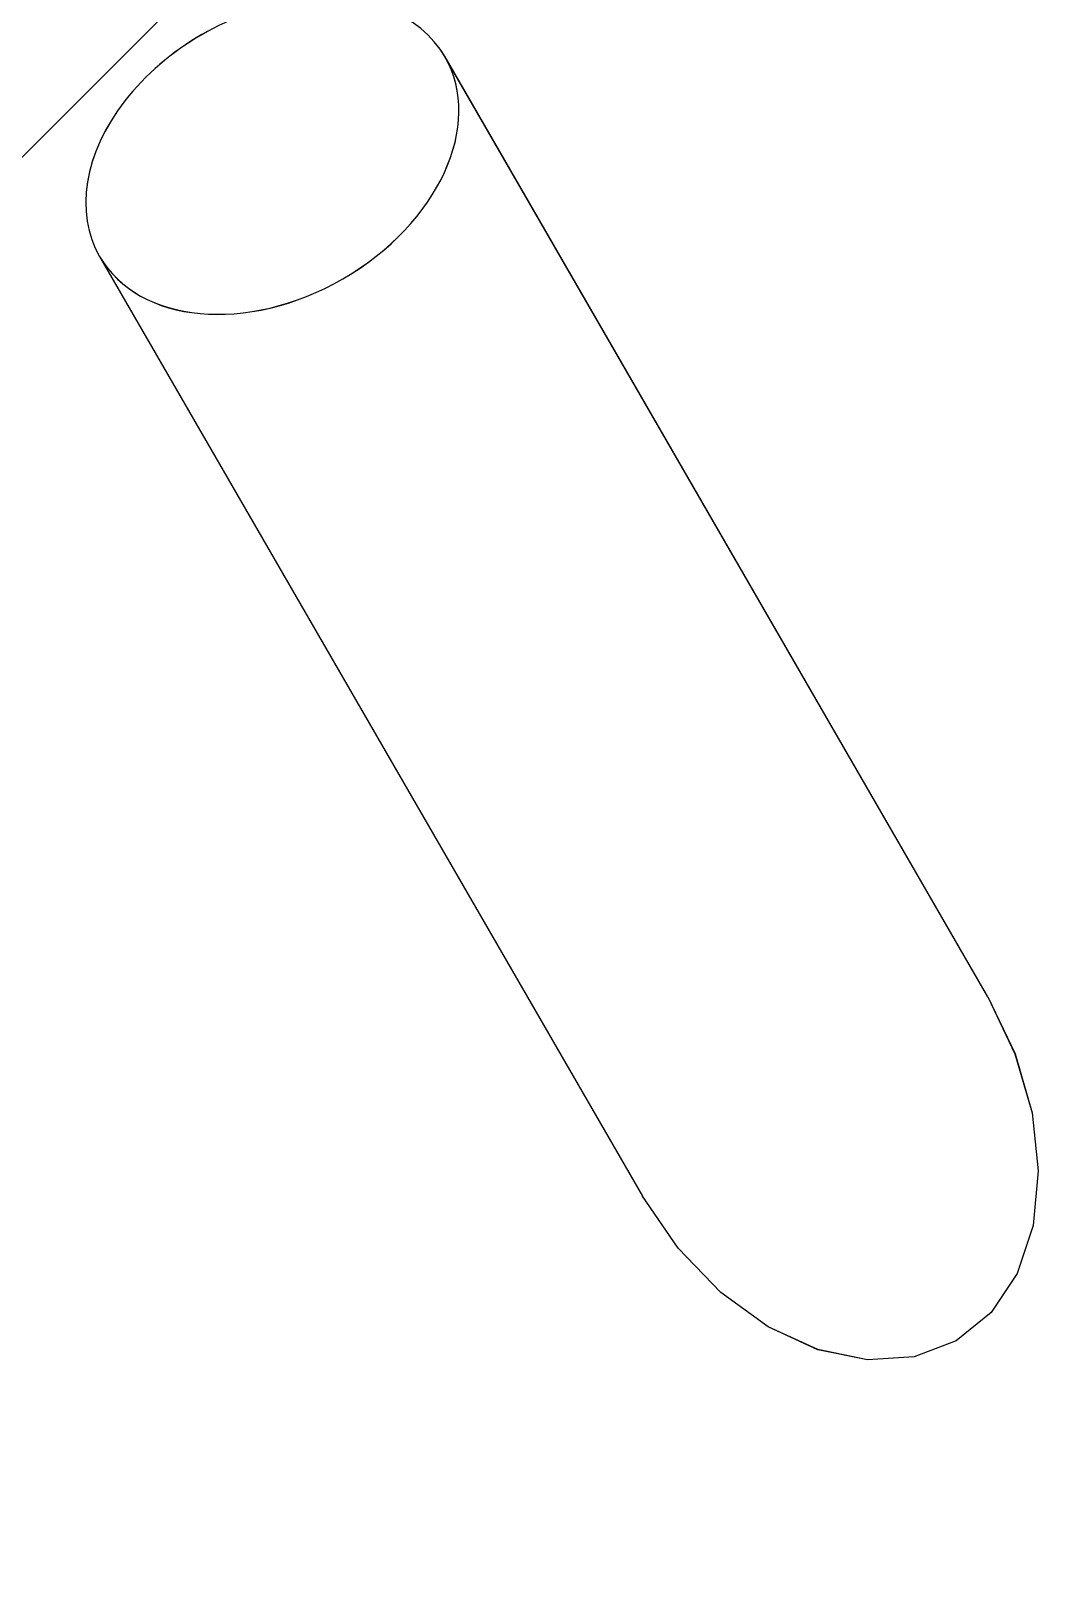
# Model space of a CAD drawing. Header units: millimetres. Extents: x -136099598 to 9192475, y 0 to 555997.
# Drawn here: x -288099.2 to -287970.8, y 292198.2 to 292392.7 of the extents above; entities that cross this region are included whole.
import ezdxf
from ezdxf import colors
from ezdxf.entities.mleader import LeaderData, LeaderLine
from ezdxf.math import Vec2, Vec3

# ---------------------------------------------------------------- set-up
doc = ezdxf.new("R2010")
doc.units = ezdxf.units.MM
doc.header["$MEASUREMENT"] = 0
doc.layers.get('0').update_dxf_attribs({"color": 250, "lineweight": 9})
doc.layers.add('АР_Отметки', color=250, linetype='Continuous', lineweight=15)
doc.layers.add('ОБОРУДОВАНИЕ', color=253, linetype='Continuous', lineweight=5)
doc.styles.add('ISOCPEUR', font='isocpeur.ttf', dxfattribs={"width": 0.7})

# ---------------------------------------------------------------- blocks, each defined once
blk = doc.blocks.new('A$C68e30825')
at = {"layer": 'ОБОРУДОВАНИЕ', "color": 0}
for p, q in [((-102.84, 462.84), (-282.84, 282.84)), ((-58.41, 280.93), (-126.44, 398.77)), ((-169.74, 373.77), (-101.71, 255.93))]:
    blk.add_line(p, q, dxfattribs=at)
at = {"layer": 'ОБОРУДОВАНИЕ', "color": 0, "flags": 128}
blk.add_lwpolyline([(-58.41, 280.93), (-55.02, 273.8), (-52.88, 266.4), (-52.11, 259.11), (-52.74, 252.28), (-54.74, 246.26), (-58.01, 241.36), (-62.38, 237.81), (-67.64, 235.79), (-73.52, 235.42), (-79.74, 236.7), (-85.96, 239.56), (-91.89, 243.88), (-97.23, 249.43), (-101.71, 255.93)], dxfattribs=at)
at = {"layer": 'ОБОРУДОВАНИЕ', "color": 0}
for start_param, end_param in [(0, 3.141593), (3.141593, 6.283185)]:
    blk.add_ellipse((-148.09, 386.27), major_axis=(21.65, 12.5), ratio=0.707107, start_param=start_param, end_param=end_param, dxfattribs=at)
blk = doc.blocks.new('_DotSmall')
at = {"color": 0, "linetype": 'ByBlock', "const_width": 0.5}
blk.add_lwpolyline([(-0.0625, 0, 1), (0.0625, 0, 1)], format="xyb", close=True, dxfattribs=at)

msp = doc.modelspace()

# ---------------------------------------------------------------- linework, layer by layer
at = {"layer": 'ОБОРУДОВАНИЕ', "color": 0}
for p, q in [((-288023.71, 292453.55), (-288203.71, 292273.55)), ((-288023.71, 292453.55), (-288203.71, 292273.55)), ((-288023.71, 292453.55), (-288203.71, 292273.55)), ((-288023.71, 292453.55), (-288203.71, 292273.55)), ((-288023.71, 292453.55), (-288203.71, 292273.55)), ((-288023.71, 292453.55), (-288203.71, 292273.55)), ((-288023.71, 292453.55), (-288203.71, 292273.55)), ((-288023.71, 292453.55), (-288203.71, 292273.55)), ((-288023.71, 292453.55), (-288203.71, 292273.55)), ((-288023.71, 292453.55), (-288203.71, 292273.55)), ((-288023.71, 292453.55), (-288203.71, 292273.55)), ((-288023.71, 292453.55), (-288203.71, 292273.55)), ((-288023.71, 292453.55), (-288203.71, 292273.55)), ((-288023.71, 292453.55), (-288203.71, 292273.55)), ((-288023.71, 292453.55), (-288203.71, 292273.55)), ((-288023.71, 292453.55), (-288203.71, 292273.55)), ((-288023.71, 292453.55), (-288203.71, 292273.55)), ((-288023.71, 292453.55), (-288203.71, 292273.55)), ((-288023.71, 292453.55), (-288203.71, 292273.55)), ((-288023.71, 292453.55), (-288203.71, 292273.55)), ((-288023.71, 292453.55), (-288203.71, 292273.55)), ((-288023.71, 292453.55), (-288203.71, 292273.55)), ((-288023.71, 292453.55), (-288203.71, 292273.55)), ((-288023.71, 292453.55), (-288203.71, 292273.55)), ((-288023.71, 292453.55), (-288203.71, 292273.55)), ((-288023.71, 292453.55), (-288203.71, 292273.55)), ((-288023.71, 292453.55), (-288203.71, 292273.55)), ((-288023.71, 292453.55), (-288203.71, 292273.55)), ((-288023.71, 292453.55), (-288203.71, 292273.55)), ((-288023.71, 292453.55), (-288203.71, 292273.55)), ((-288023.71, 292453.55), (-288203.71, 292273.55)), ((-288023.71, 292453.55), (-288203.71, 292273.55)), ((-288023.71, 292453.55), (-288203.71, 292273.55)), ((-288023.71, 292453.55), (-288203.71, 292273.55)), ((-288023.71, 292453.55), (-288203.71, 292273.55)), ((-288023.71, 292453.55), (-288203.71, 292273.55)), ((-288023.71, 292453.55), (-288203.71, 292273.55)), ((-288023.71, 292453.55), (-288203.71, 292273.55)), ((-288023.71, 292453.55), (-288203.71, 292273.55)), ((-288023.71, 292453.55), (-288203.71, 292273.55)), ((-288023.71, 292453.55), (-288203.71, 292273.55)), ((-288023.71, 292453.55), (-288203.71, 292273.55)), ((-288023.71, 292453.55), (-288203.71, 292273.55)), ((-288023.71, 292453.55), (-288203.71, 292273.55)), ((-288023.71, 292453.55), (-288203.71, 292273.55)), ((-288023.71, 292453.55), (-288203.71, 292273.55)), ((-288023.71, 292453.55), (-288203.71, 292273.55)), ((-288023.71, 292453.55), (-288203.71, 292273.55)), ((-287979.27, 292271.64), (-288047.31, 292389.47)), ((-287979.27, 292271.64), (-288047.31, 292389.47)), ((-287979.27, 292271.64), (-288047.31, 292389.47)), ((-287979.27, 292271.64), (-288047.31, 292389.47)), ((-287979.27, 292271.64), (-288047.31, 292389.47)), ((-287979.27, 292271.64), (-288047.31, 292389.47)), ((-287979.27, 292271.64), (-288047.31, 292389.47)), ((-287979.27, 292271.64), (-288047.31, 292389.47)), ((-287979.27, 292271.64), (-288047.31, 292389.47)), ((-287979.27, 292271.64), (-288047.31, 292389.47)), ((-287979.27, 292271.64), (-288047.31, 292389.47)), ((-287979.27, 292271.64), (-288047.31, 292389.47)), ((-287979.27, 292271.64), (-288047.31, 292389.47)), ((-287979.27, 292271.64), (-288047.31, 292389.47)), ((-287979.27, 292271.64), (-288047.31, 292389.47)), ((-287979.27, 292271.64), (-288047.31, 292389.47)), ((-287979.27, 292271.64), (-288047.31, 292389.47)), ((-287979.27, 292271.64), (-288047.31, 292389.47)), ((-287979.27, 292271.64), (-288047.31, 292389.47)), ((-287979.27, 292271.64), (-288047.31, 292389.47)), ((-287979.27, 292271.64), (-288047.31, 292389.47)), ((-287979.27, 292271.64), (-288047.31, 292389.47)), ((-287979.27, 292271.64), (-288047.31, 292389.47)), ((-287979.27, 292271.64), (-288047.31, 292389.47)), ((-287979.27, 292271.64), (-288047.31, 292389.47)), ((-287979.27, 292271.64), (-288047.31, 292389.47)), ((-287979.27, 292271.64), (-288047.31, 292389.47)), ((-287979.27, 292271.64), (-288047.31, 292389.47)), ((-287979.27, 292271.64), (-288047.31, 292389.47)), ((-287979.27, 292271.64), (-288047.31, 292389.47)), ((-287979.27, 292271.64), (-288047.31, 292389.47)), ((-287979.27, 292271.64), (-288047.31, 292389.47)), ((-287979.27, 292271.64), (-288047.31, 292389.47)), ((-287979.27, 292271.64), (-288047.31, 292389.47)), ((-287979.27, 292271.64), (-288047.31, 292389.47)), ((-287979.27, 292271.64), (-288047.31, 292389.47)), ((-287979.27, 292271.64), (-288047.31, 292389.47)), ((-287979.27, 292271.64), (-288047.31, 292389.47)), ((-287979.27, 292271.64), (-288047.31, 292389.47)), ((-287979.27, 292271.64), (-288047.31, 292389.47)), ((-287979.27, 292271.64), (-288047.31, 292389.47)), ((-287979.27, 292271.64), (-288047.31, 292389.47)), ((-287979.27, 292271.64), (-288047.31, 292389.47)), ((-287979.27, 292271.64), (-288047.31, 292389.47)), ((-287979.27, 292271.64), (-288047.31, 292389.47)), ((-287979.27, 292271.64), (-288047.31, 292389.47)), ((-287979.27, 292271.64), (-288047.31, 292389.47)), ((-287979.27, 292271.64), (-288047.31, 292389.47)), ((-288090.61, 292364.47), (-288022.58, 292246.64)), ((-288090.61, 292364.47), (-288022.58, 292246.64)), ((-288090.61, 292364.47), (-288022.58, 292246.64)), ((-288090.61, 292364.47), (-288022.58, 292246.64)), ((-288090.61, 292364.47), (-288022.58, 292246.64)), ((-288090.61, 292364.47), (-288022.58, 292246.64)), ((-288090.61, 292364.47), (-288022.58, 292246.64)), ((-288090.61, 292364.47), (-288022.58, 292246.64)), ((-288090.61, 292364.47), (-288022.58, 292246.64)), ((-288090.61, 292364.47), (-288022.58, 292246.64)), ((-288090.61, 292364.47), (-288022.58, 292246.64)), ((-288090.61, 292364.47), (-288022.58, 292246.64)), ((-288090.61, 292364.47), (-288022.58, 292246.64)), ((-288090.61, 292364.47), (-288022.58, 292246.64)), ((-288090.61, 292364.47), (-288022.58, 292246.64)), ((-288090.61, 292364.47), (-288022.58, 292246.64)), ((-288090.61, 292364.47), (-288022.58, 292246.64)), ((-288090.61, 292364.47), (-288022.58, 292246.64)), ((-288090.61, 292364.47), (-288022.58, 292246.64)), ((-288090.61, 292364.47), (-288022.58, 292246.64)), ((-288090.61, 292364.47), (-288022.58, 292246.64)), ((-288090.61, 292364.47), (-288022.58, 292246.64)), ((-288090.61, 292364.47), (-288022.58, 292246.64)), ((-288090.61, 292364.47), (-288022.58, 292246.64)), ((-288090.61, 292364.47), (-288022.58, 292246.64)), ((-288090.61, 292364.47), (-288022.58, 292246.64)), ((-288090.61, 292364.47), (-288022.58, 292246.64)), ((-288090.61, 292364.47), (-288022.58, 292246.64)), ((-288090.61, 292364.47), (-288022.58, 292246.64)), ((-288090.61, 292364.47), (-288022.58, 292246.64)), ((-288090.61, 292364.47), (-288022.58, 292246.64)), ((-288090.61, 292364.47), (-288022.58, 292246.64)), ((-288090.61, 292364.47), (-288022.58, 292246.64)), ((-288090.61, 292364.47), (-288022.58, 292246.64)), ((-288090.61, 292364.47), (-288022.58, 292246.64)), ((-288090.61, 292364.47), (-288022.58, 292246.64)), ((-288090.61, 292364.47), (-288022.58, 292246.64)), ((-288090.61, 292364.47), (-288022.58, 292246.64)), ((-288090.61, 292364.47), (-288022.58, 292246.64)), ((-288090.61, 292364.47), (-288022.58, 292246.64)), ((-288090.61, 292364.47), (-288022.58, 292246.64)), ((-288090.61, 292364.47), (-288022.58, 292246.64)), ((-288090.61, 292364.47), (-288022.58, 292246.64)), ((-288090.61, 292364.47), (-288022.58, 292246.64)), ((-288090.61, 292364.47), (-288022.58, 292246.64)), ((-288090.61, 292364.47), (-288022.58, 292246.64)), ((-288090.61, 292364.47), (-288022.58, 292246.64)), ((-288090.61, 292364.47), (-288022.58, 292246.64))]:
    msp.add_line(p, q, dxfattribs=at)
at = {"layer": 'ОБОРУДОВАНИЕ', "color": 0, "flags": 128}
msp.add_lwpolyline([(-287979.27, 292271.64), (-287975.88, 292264.51), (-287973.75, 292257.11), (-287972.98, 292249.82), (-287973.61, 292242.99), (-287975.6, 292236.97), (-287978.87, 292232.07), (-287983.25, 292228.52), (-287988.51, 292226.5), (-287994.39, 292226.13), (-288000.6, 292227.4), (-288006.83, 292230.27), (-288012.76, 292234.59), (-288018.1, 292240.14), (-288022.58, 292246.64)], dxfattribs=at)
msp.add_lwpolyline([(-287979.27, 292271.64), (-287975.88, 292264.51), (-287973.75, 292257.11), (-287972.98, 292249.82), (-287973.61, 292242.99), (-287975.6, 292236.97), (-287978.87, 292232.07), (-287983.25, 292228.52), (-287988.51, 292226.5), (-287994.39, 292226.13), (-288000.6, 292227.4), (-288006.83, 292230.27), (-288012.76, 292234.59), (-288018.1, 292240.14), (-288022.58, 292246.64)], dxfattribs=at)
msp.add_lwpolyline([(-287979.27, 292271.64), (-287975.88, 292264.51), (-287973.75, 292257.11), (-287972.98, 292249.82), (-287973.61, 292242.99), (-287975.6, 292236.97), (-287978.87, 292232.07), (-287983.25, 292228.52), (-287988.51, 292226.5), (-287994.39, 292226.13), (-288000.6, 292227.4), (-288006.83, 292230.27), (-288012.76, 292234.59), (-288018.1, 292240.14), (-288022.58, 292246.64)], dxfattribs=at)
msp.add_lwpolyline([(-287979.27, 292271.64), (-287975.88, 292264.51), (-287973.75, 292257.11), (-287972.98, 292249.82), (-287973.61, 292242.99), (-287975.6, 292236.97), (-287978.87, 292232.07), (-287983.25, 292228.52), (-287988.51, 292226.5), (-287994.39, 292226.13), (-288000.6, 292227.4), (-288006.83, 292230.27), (-288012.76, 292234.59), (-288018.1, 292240.14), (-288022.58, 292246.64)], dxfattribs=at)
msp.add_lwpolyline([(-287979.27, 292271.64), (-287975.88, 292264.51), (-287973.75, 292257.11), (-287972.98, 292249.82), (-287973.61, 292242.99), (-287975.6, 292236.97), (-287978.87, 292232.07), (-287983.25, 292228.52), (-287988.51, 292226.5), (-287994.39, 292226.13), (-288000.6, 292227.4), (-288006.83, 292230.27), (-288012.76, 292234.59), (-288018.1, 292240.14), (-288022.58, 292246.64)], dxfattribs=at)
msp.add_lwpolyline([(-287979.27, 292271.64), (-287975.88, 292264.51), (-287973.75, 292257.11), (-287972.98, 292249.82), (-287973.61, 292242.99), (-287975.6, 292236.97), (-287978.87, 292232.07), (-287983.25, 292228.52), (-287988.51, 292226.5), (-287994.39, 292226.13), (-288000.6, 292227.4), (-288006.83, 292230.27), (-288012.76, 292234.59), (-288018.1, 292240.14), (-288022.58, 292246.64)], dxfattribs=at)
msp.add_lwpolyline([(-287979.27, 292271.64), (-287975.88, 292264.51), (-287973.75, 292257.11), (-287972.98, 292249.82), (-287973.61, 292242.99), (-287975.6, 292236.97), (-287978.87, 292232.07), (-287983.25, 292228.52), (-287988.51, 292226.5), (-287994.39, 292226.13), (-288000.6, 292227.4), (-288006.83, 292230.27), (-288012.76, 292234.59), (-288018.1, 292240.14), (-288022.58, 292246.64)], dxfattribs=at)
msp.add_lwpolyline([(-287979.27, 292271.64), (-287975.88, 292264.51), (-287973.75, 292257.11), (-287972.98, 292249.82), (-287973.61, 292242.99), (-287975.6, 292236.97), (-287978.87, 292232.07), (-287983.25, 292228.52), (-287988.51, 292226.5), (-287994.39, 292226.13), (-288000.6, 292227.4), (-288006.83, 292230.27), (-288012.76, 292234.59), (-288018.1, 292240.14), (-288022.58, 292246.64)], dxfattribs=at)
msp.add_lwpolyline([(-287979.27, 292271.64), (-287975.88, 292264.51), (-287973.75, 292257.11), (-287972.98, 292249.82), (-287973.61, 292242.99), (-287975.6, 292236.97), (-287978.87, 292232.07), (-287983.25, 292228.52), (-287988.51, 292226.5), (-287994.39, 292226.13), (-288000.6, 292227.4), (-288006.83, 292230.27), (-288012.76, 292234.59), (-288018.1, 292240.14), (-288022.58, 292246.64)], dxfattribs=at)
msp.add_lwpolyline([(-287979.27, 292271.64), (-287975.88, 292264.51), (-287973.75, 292257.11), (-287972.98, 292249.82), (-287973.61, 292242.99), (-287975.6, 292236.97), (-287978.87, 292232.07), (-287983.25, 292228.52), (-287988.51, 292226.5), (-287994.39, 292226.13), (-288000.6, 292227.4), (-288006.83, 292230.27), (-288012.76, 292234.59), (-288018.1, 292240.14), (-288022.58, 292246.64)], dxfattribs=at)
msp.add_lwpolyline([(-287979.27, 292271.64), (-287975.88, 292264.51), (-287973.75, 292257.11), (-287972.98, 292249.82), (-287973.61, 292242.99), (-287975.6, 292236.97), (-287978.87, 292232.07), (-287983.25, 292228.52), (-287988.51, 292226.5), (-287994.39, 292226.13), (-288000.6, 292227.4), (-288006.83, 292230.27), (-288012.76, 292234.59), (-288018.1, 292240.14), (-288022.58, 292246.64)], dxfattribs=at)
msp.add_lwpolyline([(-287979.27, 292271.64), (-287975.88, 292264.51), (-287973.75, 292257.11), (-287972.98, 292249.82), (-287973.61, 292242.99), (-287975.6, 292236.97), (-287978.87, 292232.07), (-287983.25, 292228.52), (-287988.51, 292226.5), (-287994.39, 292226.13), (-288000.6, 292227.4), (-288006.83, 292230.27), (-288012.76, 292234.59), (-288018.1, 292240.14), (-288022.58, 292246.64)], dxfattribs=at)
msp.add_lwpolyline([(-287979.27, 292271.64), (-287975.88, 292264.51), (-287973.75, 292257.11), (-287972.98, 292249.82), (-287973.61, 292242.99), (-287975.6, 292236.97), (-287978.87, 292232.07), (-287983.25, 292228.52), (-287988.51, 292226.5), (-287994.39, 292226.13), (-288000.6, 292227.4), (-288006.83, 292230.27), (-288012.76, 292234.59), (-288018.1, 292240.14), (-288022.58, 292246.64)], dxfattribs=at)
msp.add_lwpolyline([(-287979.27, 292271.64), (-287975.88, 292264.51), (-287973.75, 292257.11), (-287972.98, 292249.82), (-287973.61, 292242.99), (-287975.6, 292236.97), (-287978.87, 292232.07), (-287983.25, 292228.52), (-287988.51, 292226.5), (-287994.39, 292226.13), (-288000.6, 292227.4), (-288006.83, 292230.27), (-288012.76, 292234.59), (-288018.1, 292240.14), (-288022.58, 292246.64)], dxfattribs=at)
msp.add_lwpolyline([(-287979.27, 292271.64), (-287975.88, 292264.51), (-287973.75, 292257.11), (-287972.98, 292249.82), (-287973.61, 292242.99), (-287975.6, 292236.97), (-287978.87, 292232.07), (-287983.25, 292228.52), (-287988.51, 292226.5), (-287994.39, 292226.13), (-288000.6, 292227.4), (-288006.83, 292230.27), (-288012.76, 292234.59), (-288018.1, 292240.14), (-288022.58, 292246.64)], dxfattribs=at)
msp.add_lwpolyline([(-287979.27, 292271.64), (-287975.88, 292264.51), (-287973.75, 292257.11), (-287972.98, 292249.82), (-287973.61, 292242.99), (-287975.6, 292236.97), (-287978.87, 292232.07), (-287983.25, 292228.52), (-287988.51, 292226.5), (-287994.39, 292226.13), (-288000.6, 292227.4), (-288006.83, 292230.27), (-288012.76, 292234.59), (-288018.1, 292240.14), (-288022.58, 292246.64)], dxfattribs=at)
msp.add_lwpolyline([(-287979.27, 292271.64), (-287975.88, 292264.51), (-287973.75, 292257.11), (-287972.98, 292249.82), (-287973.61, 292242.99), (-287975.6, 292236.97), (-287978.87, 292232.07), (-287983.25, 292228.52), (-287988.51, 292226.5), (-287994.39, 292226.13), (-288000.6, 292227.4), (-288006.83, 292230.27), (-288012.76, 292234.59), (-288018.1, 292240.14), (-288022.58, 292246.64)], dxfattribs=at)
msp.add_lwpolyline([(-287979.27, 292271.64), (-287975.88, 292264.51), (-287973.75, 292257.11), (-287972.98, 292249.82), (-287973.61, 292242.99), (-287975.6, 292236.97), (-287978.87, 292232.07), (-287983.25, 292228.52), (-287988.51, 292226.5), (-287994.39, 292226.13), (-288000.6, 292227.4), (-288006.83, 292230.27), (-288012.76, 292234.59), (-288018.1, 292240.14), (-288022.58, 292246.64)], dxfattribs=at)
msp.add_lwpolyline([(-287979.27, 292271.64), (-287975.88, 292264.51), (-287973.75, 292257.11), (-287972.98, 292249.82), (-287973.61, 292242.99), (-287975.6, 292236.97), (-287978.87, 292232.07), (-287983.25, 292228.52), (-287988.51, 292226.5), (-287994.39, 292226.13), (-288000.6, 292227.4), (-288006.83, 292230.27), (-288012.76, 292234.59), (-288018.1, 292240.14), (-288022.58, 292246.64)], dxfattribs=at)
msp.add_lwpolyline([(-287979.27, 292271.64), (-287975.88, 292264.51), (-287973.75, 292257.11), (-287972.98, 292249.82), (-287973.61, 292242.99), (-287975.6, 292236.97), (-287978.87, 292232.07), (-287983.25, 292228.52), (-287988.51, 292226.5), (-287994.39, 292226.13), (-288000.6, 292227.4), (-288006.83, 292230.27), (-288012.76, 292234.59), (-288018.1, 292240.14), (-288022.58, 292246.64)], dxfattribs=at)
msp.add_lwpolyline([(-287979.27, 292271.64), (-287975.88, 292264.51), (-287973.75, 292257.11), (-287972.98, 292249.82), (-287973.61, 292242.99), (-287975.6, 292236.97), (-287978.87, 292232.07), (-287983.25, 292228.52), (-287988.51, 292226.5), (-287994.39, 292226.13), (-288000.6, 292227.4), (-288006.83, 292230.27), (-288012.76, 292234.59), (-288018.1, 292240.14), (-288022.58, 292246.64)], dxfattribs=at)
msp.add_lwpolyline([(-287979.27, 292271.64), (-287975.88, 292264.51), (-287973.75, 292257.11), (-287972.98, 292249.82), (-287973.61, 292242.99), (-287975.6, 292236.97), (-287978.87, 292232.07), (-287983.25, 292228.52), (-287988.51, 292226.5), (-287994.39, 292226.13), (-288000.6, 292227.4), (-288006.83, 292230.27), (-288012.76, 292234.59), (-288018.1, 292240.14), (-288022.58, 292246.64)], dxfattribs=at)
msp.add_lwpolyline([(-287979.27, 292271.64), (-287975.88, 292264.51), (-287973.75, 292257.11), (-287972.98, 292249.82), (-287973.61, 292242.99), (-287975.6, 292236.97), (-287978.87, 292232.07), (-287983.25, 292228.52), (-287988.51, 292226.5), (-287994.39, 292226.13), (-288000.6, 292227.4), (-288006.83, 292230.27), (-288012.76, 292234.59), (-288018.1, 292240.14), (-288022.58, 292246.64)], dxfattribs=at)
msp.add_lwpolyline([(-287979.27, 292271.64), (-287975.88, 292264.51), (-287973.75, 292257.11), (-287972.98, 292249.82), (-287973.61, 292242.99), (-287975.6, 292236.97), (-287978.87, 292232.07), (-287983.25, 292228.52), (-287988.51, 292226.5), (-287994.39, 292226.13), (-288000.6, 292227.4), (-288006.83, 292230.27), (-288012.76, 292234.59), (-288018.1, 292240.14), (-288022.58, 292246.64)], dxfattribs=at)
msp.add_lwpolyline([(-287979.27, 292271.64), (-287975.88, 292264.51), (-287973.75, 292257.11), (-287972.98, 292249.82), (-287973.61, 292242.99), (-287975.6, 292236.97), (-287978.87, 292232.07), (-287983.25, 292228.52), (-287988.51, 292226.5), (-287994.39, 292226.13), (-288000.6, 292227.4), (-288006.83, 292230.27), (-288012.76, 292234.59), (-288018.1, 292240.14), (-288022.58, 292246.64)], dxfattribs=at)
msp.add_lwpolyline([(-287979.27, 292271.64), (-287975.88, 292264.51), (-287973.75, 292257.11), (-287972.98, 292249.82), (-287973.61, 292242.99), (-287975.6, 292236.97), (-287978.87, 292232.07), (-287983.25, 292228.52), (-287988.51, 292226.5), (-287994.39, 292226.13), (-288000.6, 292227.4), (-288006.83, 292230.27), (-288012.76, 292234.59), (-288018.1, 292240.14), (-288022.58, 292246.64)], dxfattribs=at)
msp.add_lwpolyline([(-287979.27, 292271.64), (-287975.88, 292264.51), (-287973.75, 292257.11), (-287972.98, 292249.82), (-287973.61, 292242.99), (-287975.6, 292236.97), (-287978.87, 292232.07), (-287983.25, 292228.52), (-287988.51, 292226.5), (-287994.39, 292226.13), (-288000.6, 292227.4), (-288006.83, 292230.27), (-288012.76, 292234.59), (-288018.1, 292240.14), (-288022.58, 292246.64)], dxfattribs=at)
msp.add_lwpolyline([(-287979.27, 292271.64), (-287975.88, 292264.51), (-287973.75, 292257.11), (-287972.98, 292249.82), (-287973.61, 292242.99), (-287975.6, 292236.97), (-287978.87, 292232.07), (-287983.25, 292228.52), (-287988.51, 292226.5), (-287994.39, 292226.13), (-288000.6, 292227.4), (-288006.83, 292230.27), (-288012.76, 292234.59), (-288018.1, 292240.14), (-288022.58, 292246.64)], dxfattribs=at)
msp.add_lwpolyline([(-287979.27, 292271.64), (-287975.88, 292264.51), (-287973.75, 292257.11), (-287972.98, 292249.82), (-287973.61, 292242.99), (-287975.6, 292236.97), (-287978.87, 292232.07), (-287983.25, 292228.52), (-287988.51, 292226.5), (-287994.39, 292226.13), (-288000.6, 292227.4), (-288006.83, 292230.27), (-288012.76, 292234.59), (-288018.1, 292240.14), (-288022.58, 292246.64)], dxfattribs=at)
msp.add_lwpolyline([(-287979.27, 292271.64), (-287975.88, 292264.51), (-287973.75, 292257.11), (-287972.98, 292249.82), (-287973.61, 292242.99), (-287975.6, 292236.97), (-287978.87, 292232.07), (-287983.25, 292228.52), (-287988.51, 292226.5), (-287994.39, 292226.13), (-288000.6, 292227.4), (-288006.83, 292230.27), (-288012.76, 292234.59), (-288018.1, 292240.14), (-288022.58, 292246.64)], dxfattribs=at)
msp.add_lwpolyline([(-287979.27, 292271.64), (-287975.88, 292264.51), (-287973.75, 292257.11), (-287972.98, 292249.82), (-287973.61, 292242.99), (-287975.6, 292236.97), (-287978.87, 292232.07), (-287983.25, 292228.52), (-287988.51, 292226.5), (-287994.39, 292226.13), (-288000.6, 292227.4), (-288006.83, 292230.27), (-288012.76, 292234.59), (-288018.1, 292240.14), (-288022.58, 292246.64)], dxfattribs=at)
msp.add_lwpolyline([(-287979.27, 292271.64), (-287975.88, 292264.51), (-287973.75, 292257.11), (-287972.98, 292249.82), (-287973.61, 292242.99), (-287975.6, 292236.97), (-287978.87, 292232.07), (-287983.25, 292228.52), (-287988.51, 292226.5), (-287994.39, 292226.13), (-288000.6, 292227.4), (-288006.83, 292230.27), (-288012.76, 292234.59), (-288018.1, 292240.14), (-288022.58, 292246.64)], dxfattribs=at)
msp.add_lwpolyline([(-287979.27, 292271.64), (-287975.88, 292264.51), (-287973.75, 292257.11), (-287972.98, 292249.82), (-287973.61, 292242.99), (-287975.6, 292236.97), (-287978.87, 292232.07), (-287983.25, 292228.52), (-287988.51, 292226.5), (-287994.39, 292226.13), (-288000.6, 292227.4), (-288006.83, 292230.27), (-288012.76, 292234.59), (-288018.1, 292240.14), (-288022.58, 292246.64)], dxfattribs=at)
msp.add_lwpolyline([(-287979.27, 292271.64), (-287975.88, 292264.51), (-287973.75, 292257.11), (-287972.98, 292249.82), (-287973.61, 292242.99), (-287975.6, 292236.97), (-287978.87, 292232.07), (-287983.25, 292228.52), (-287988.51, 292226.5), (-287994.39, 292226.13), (-288000.6, 292227.4), (-288006.83, 292230.27), (-288012.76, 292234.59), (-288018.1, 292240.14), (-288022.58, 292246.64)], dxfattribs=at)
msp.add_lwpolyline([(-287979.27, 292271.64), (-287975.88, 292264.51), (-287973.75, 292257.11), (-287972.98, 292249.82), (-287973.61, 292242.99), (-287975.6, 292236.97), (-287978.87, 292232.07), (-287983.25, 292228.52), (-287988.51, 292226.5), (-287994.39, 292226.13), (-288000.6, 292227.4), (-288006.83, 292230.27), (-288012.76, 292234.59), (-288018.1, 292240.14), (-288022.58, 292246.64)], dxfattribs=at)
msp.add_lwpolyline([(-287979.27, 292271.64), (-287975.88, 292264.51), (-287973.75, 292257.11), (-287972.98, 292249.82), (-287973.61, 292242.99), (-287975.6, 292236.97), (-287978.87, 292232.07), (-287983.25, 292228.52), (-287988.51, 292226.5), (-287994.39, 292226.13), (-288000.6, 292227.4), (-288006.83, 292230.27), (-288012.76, 292234.59), (-288018.1, 292240.14), (-288022.58, 292246.64)], dxfattribs=at)
msp.add_lwpolyline([(-287979.27, 292271.64), (-287975.88, 292264.51), (-287973.75, 292257.11), (-287972.98, 292249.82), (-287973.61, 292242.99), (-287975.6, 292236.97), (-287978.87, 292232.07), (-287983.25, 292228.52), (-287988.51, 292226.5), (-287994.39, 292226.13), (-288000.6, 292227.4), (-288006.83, 292230.27), (-288012.76, 292234.59), (-288018.1, 292240.14), (-288022.58, 292246.64)], dxfattribs=at)
msp.add_lwpolyline([(-287979.27, 292271.64), (-287975.88, 292264.51), (-287973.75, 292257.11), (-287972.98, 292249.82), (-287973.61, 292242.99), (-287975.6, 292236.97), (-287978.87, 292232.07), (-287983.25, 292228.52), (-287988.51, 292226.5), (-287994.39, 292226.13), (-288000.6, 292227.4), (-288006.83, 292230.27), (-288012.76, 292234.59), (-288018.1, 292240.14), (-288022.58, 292246.64)], dxfattribs=at)
msp.add_lwpolyline([(-287979.27, 292271.64), (-287975.88, 292264.51), (-287973.75, 292257.11), (-287972.98, 292249.82), (-287973.61, 292242.99), (-287975.6, 292236.97), (-287978.87, 292232.07), (-287983.25, 292228.52), (-287988.51, 292226.5), (-287994.39, 292226.13), (-288000.6, 292227.4), (-288006.83, 292230.27), (-288012.76, 292234.59), (-288018.1, 292240.14), (-288022.58, 292246.64)], dxfattribs=at)
msp.add_lwpolyline([(-287979.27, 292271.64), (-287975.88, 292264.51), (-287973.75, 292257.11), (-287972.98, 292249.82), (-287973.61, 292242.99), (-287975.6, 292236.97), (-287978.87, 292232.07), (-287983.25, 292228.52), (-287988.51, 292226.5), (-287994.39, 292226.13), (-288000.6, 292227.4), (-288006.83, 292230.27), (-288012.76, 292234.59), (-288018.1, 292240.14), (-288022.58, 292246.64)], dxfattribs=at)
msp.add_lwpolyline([(-287979.27, 292271.64), (-287975.88, 292264.51), (-287973.75, 292257.11), (-287972.98, 292249.82), (-287973.61, 292242.99), (-287975.6, 292236.97), (-287978.87, 292232.07), (-287983.25, 292228.52), (-287988.51, 292226.5), (-287994.39, 292226.13), (-288000.6, 292227.4), (-288006.83, 292230.27), (-288012.76, 292234.59), (-288018.1, 292240.14), (-288022.58, 292246.64)], dxfattribs=at)
msp.add_lwpolyline([(-287979.27, 292271.64), (-287975.88, 292264.51), (-287973.75, 292257.11), (-287972.98, 292249.82), (-287973.61, 292242.99), (-287975.6, 292236.97), (-287978.87, 292232.07), (-287983.25, 292228.52), (-287988.51, 292226.5), (-287994.39, 292226.13), (-288000.6, 292227.4), (-288006.83, 292230.27), (-288012.76, 292234.59), (-288018.1, 292240.14), (-288022.58, 292246.64)], dxfattribs=at)
msp.add_lwpolyline([(-287979.27, 292271.64), (-287975.88, 292264.51), (-287973.75, 292257.11), (-287972.98, 292249.82), (-287973.61, 292242.99), (-287975.6, 292236.97), (-287978.87, 292232.07), (-287983.25, 292228.52), (-287988.51, 292226.5), (-287994.39, 292226.13), (-288000.6, 292227.4), (-288006.83, 292230.27), (-288012.76, 292234.59), (-288018.1, 292240.14), (-288022.58, 292246.64)], dxfattribs=at)
msp.add_lwpolyline([(-287979.27, 292271.64), (-287975.88, 292264.51), (-287973.75, 292257.11), (-287972.98, 292249.82), (-287973.61, 292242.99), (-287975.6, 292236.97), (-287978.87, 292232.07), (-287983.25, 292228.52), (-287988.51, 292226.5), (-287994.39, 292226.13), (-288000.6, 292227.4), (-288006.83, 292230.27), (-288012.76, 292234.59), (-288018.1, 292240.14), (-288022.58, 292246.64)], dxfattribs=at)
msp.add_lwpolyline([(-287979.27, 292271.64), (-287975.88, 292264.51), (-287973.75, 292257.11), (-287972.98, 292249.82), (-287973.61, 292242.99), (-287975.6, 292236.97), (-287978.87, 292232.07), (-287983.25, 292228.52), (-287988.51, 292226.5), (-287994.39, 292226.13), (-288000.6, 292227.4), (-288006.83, 292230.27), (-288012.76, 292234.59), (-288018.1, 292240.14), (-288022.58, 292246.64)], dxfattribs=at)
msp.add_lwpolyline([(-287979.27, 292271.64), (-287975.88, 292264.51), (-287973.75, 292257.11), (-287972.98, 292249.82), (-287973.61, 292242.99), (-287975.6, 292236.97), (-287978.87, 292232.07), (-287983.25, 292228.52), (-287988.51, 292226.5), (-287994.39, 292226.13), (-288000.6, 292227.4), (-288006.83, 292230.27), (-288012.76, 292234.59), (-288018.1, 292240.14), (-288022.58, 292246.64)], dxfattribs=at)
msp.add_lwpolyline([(-287979.27, 292271.64), (-287975.88, 292264.51), (-287973.75, 292257.11), (-287972.98, 292249.82), (-287973.61, 292242.99), (-287975.6, 292236.97), (-287978.87, 292232.07), (-287983.25, 292228.52), (-287988.51, 292226.5), (-287994.39, 292226.13), (-288000.6, 292227.4), (-288006.83, 292230.27), (-288012.76, 292234.59), (-288018.1, 292240.14), (-288022.58, 292246.64)], dxfattribs=at)
msp.add_lwpolyline([(-287979.27, 292271.64), (-287975.88, 292264.51), (-287973.75, 292257.11), (-287972.98, 292249.82), (-287973.61, 292242.99), (-287975.6, 292236.97), (-287978.87, 292232.07), (-287983.25, 292228.52), (-287988.51, 292226.5), (-287994.39, 292226.13), (-288000.6, 292227.4), (-288006.83, 292230.27), (-288012.76, 292234.59), (-288018.1, 292240.14), (-288022.58, 292246.64)], dxfattribs=at)
at = {"layer": 'ОБОРУДОВАНИЕ', "color": 0}
for start_param, end_param in [(0, 3.141593), (0, 3.141593), (0, 3.141593), (0, 3.141593), (0, 3.141593), (0, 3.141593), (0, 3.141593), (0, 3.141593), (0, 3.141593), (0, 3.141593), (0, 3.141593), (0, 3.141593), (0, 3.141593), (0, 3.141593), (0, 3.141593), (0, 3.141593), (0, 3.141593), (0, 3.141593), (0, 3.141593), (0, 3.141593), (0, 3.141593), (0, 3.141593), (0, 3.141593), (0, 3.141593), (0, 3.141593), (0, 3.141593), (0, 3.141593), (0, 3.141593), (0, 3.141593), (0, 3.141593), (0, 3.141593), (0, 3.141593), (0, 3.141593), (0, 3.141593), (0, 3.141593), (0, 3.141593), (0, 3.141593), (0, 3.141593), (0, 3.141593), (0, 3.141593), (0, 3.141593), (0, 3.141593), (0, 3.141593), (0, 3.141593), (0, 3.141593), (0, 3.141593), (0, 3.141593), (0, 3.141593), (3.141593, 6.283185), (3.141593, 6.283185), (3.141593, 6.283185), (3.141593, 6.283185), (3.141593, 6.283185), (3.141593, 6.283185), (3.141593, 6.283185), (3.141593, 6.283185), (3.141593, 6.283185), (3.141593, 6.283185), (3.141593, 6.283185), (3.141593, 6.283185), (3.141593, 6.283185), (3.141593, 6.283185), (3.141593, 6.283185), (3.141593, 6.283185), (3.141593, 6.283185), (3.141593, 6.283185), (3.141593, 6.283185), (3.141593, 6.283185), (3.141593, 6.283185), (3.141593, 6.283185), (3.141593, 6.283185), (3.141593, 6.283185), (3.141593, 6.283185), (3.141593, 6.283185), (3.141593, 6.283185), (3.141593, 6.283185), (3.141593, 6.283185), (3.141593, 6.283185), (3.141593, 6.283185), (3.141593, 6.283185), (3.141593, 6.283185), (3.141593, 6.283185), (3.141593, 6.283185), (3.141593, 6.283185), (3.141593, 6.283185), (3.141593, 6.283185), (3.141593, 6.283185), (3.141593, 6.283185), (3.141593, 6.283185), (3.141593, 6.283185), (3.141593, 6.283185), (3.141593, 6.283185), (3.141593, 6.283185), (3.141593, 6.283185), (3.141593, 6.283185), (3.141593, 6.283185)]:
    msp.add_ellipse((-288068.96, 292376.97), major_axis=(21.65, 12.5), ratio=0.707107, start_param=start_param, end_param=end_param, dxfattribs=at)

# ---------------------------------------------------------------- block references
at = {"ltscale": 150}
msp.add_blockref('A$C68e30825', (-287920.87, 291990.71), dxfattribs=at)

# ---------------------------------------------------------------- leaders
at = {"layer": 'АР_Отметки'}
ml = msp.add_multileader_mtext('Standard', dxfattribs=at)
ml.set_content('Л.4', color=256, style='ISOCPEUR')
ml.set_leader_properties(color=256, linetype='Continuous', lineweight=-1)
ml.set_arrow_properties(name='DOTSMALL')
ml.build(insert=Vec2(0, 0))
ml.multileader.update_dxf_attribs({"has_text_frame": 1, "text_left_attachment_type": 4, "text_right_attachment_type": 4, "dogleg_length": 100, "arrow_head_size": 180})
ctx = ml.context
ctx.base_point, ctx.char_height, ctx.arrow_head_size, ctx.landing_gap_size, ctx.plane_origin = Vec3(-311135.81, 538598.34), 250, 180, 50, Vec3(-283015.37, 526440.68)
ctx.left_attachment, ctx.right_attachment = 4, 4
notes = []
notes.append((ctx, [(0, (0, 0, 0), (0, 0), (1, 0), 1, [])]))
ctx.mtext.insert, ctx.mtext.width, ctx.mtext.line_spacing_style, ctx.mtext.flow_direction = Vec3(-311085.81, 538931.67), 852.697, 2, 5
ml = msp.add_multileader_mtext('Standard', dxfattribs=at)
ml.set_content('+19,400', color=256, style='ISOCPEUR')
ml.set_leader_properties(color=256, linetype='Continuous', lineweight=-1)
ml.set_arrow_properties(name='DOTSMALL')
ml.build(insert=Vec2(0, 0))
ml.multileader.update_dxf_attribs({"has_text_frame": 1, "text_left_attachment_type": 4, "text_right_attachment_type": 4, "dogleg_length": 100, "arrow_head_size": 180})
ctx = ml.context
ctx.base_point, ctx.char_height, ctx.arrow_head_size, ctx.landing_gap_size, ctx.plane_origin = Vec3(-322660.13, 485151.14), 250, 180, 50, Vec3(-322657.16, 482963.78)
ctx.left_attachment, ctx.right_attachment = 4, 4
notes.append((ctx, [(0, (0, 0, 0), (0, 0), (1, 0), 1, [])]))
ctx.mtext.insert, ctx.mtext.width, ctx.mtext.defined_height, ctx.mtext.line_spacing_style, ctx.mtext.flow_direction = Vec3(-322610.13, 485484.47), 696.0353, 776.46, 2, 5
for ctx, leaders in notes:
    for number, flags, end, landing, length, lines in leaders:
        leader = LeaderData()
        leader.index, (leader.has_last_leader_line, leader.has_dogleg_vector, leader.attachment_direction) = number, flags
        leader.last_leader_point, leader.dogleg_vector, leader.dogleg_length = Vec3(end), Vec3(landing), length
        for number, points, colour, breaks in lines:
            line = LeaderLine()
            line.index, line.vertices, line.color, line.breaks = number, Vec3.list(points), colors.encode_raw_color(colour), breaks
            leader.lines.append(line)
        ctx.leaders.append(leader)

doc.saveas('drawing.dxf')
